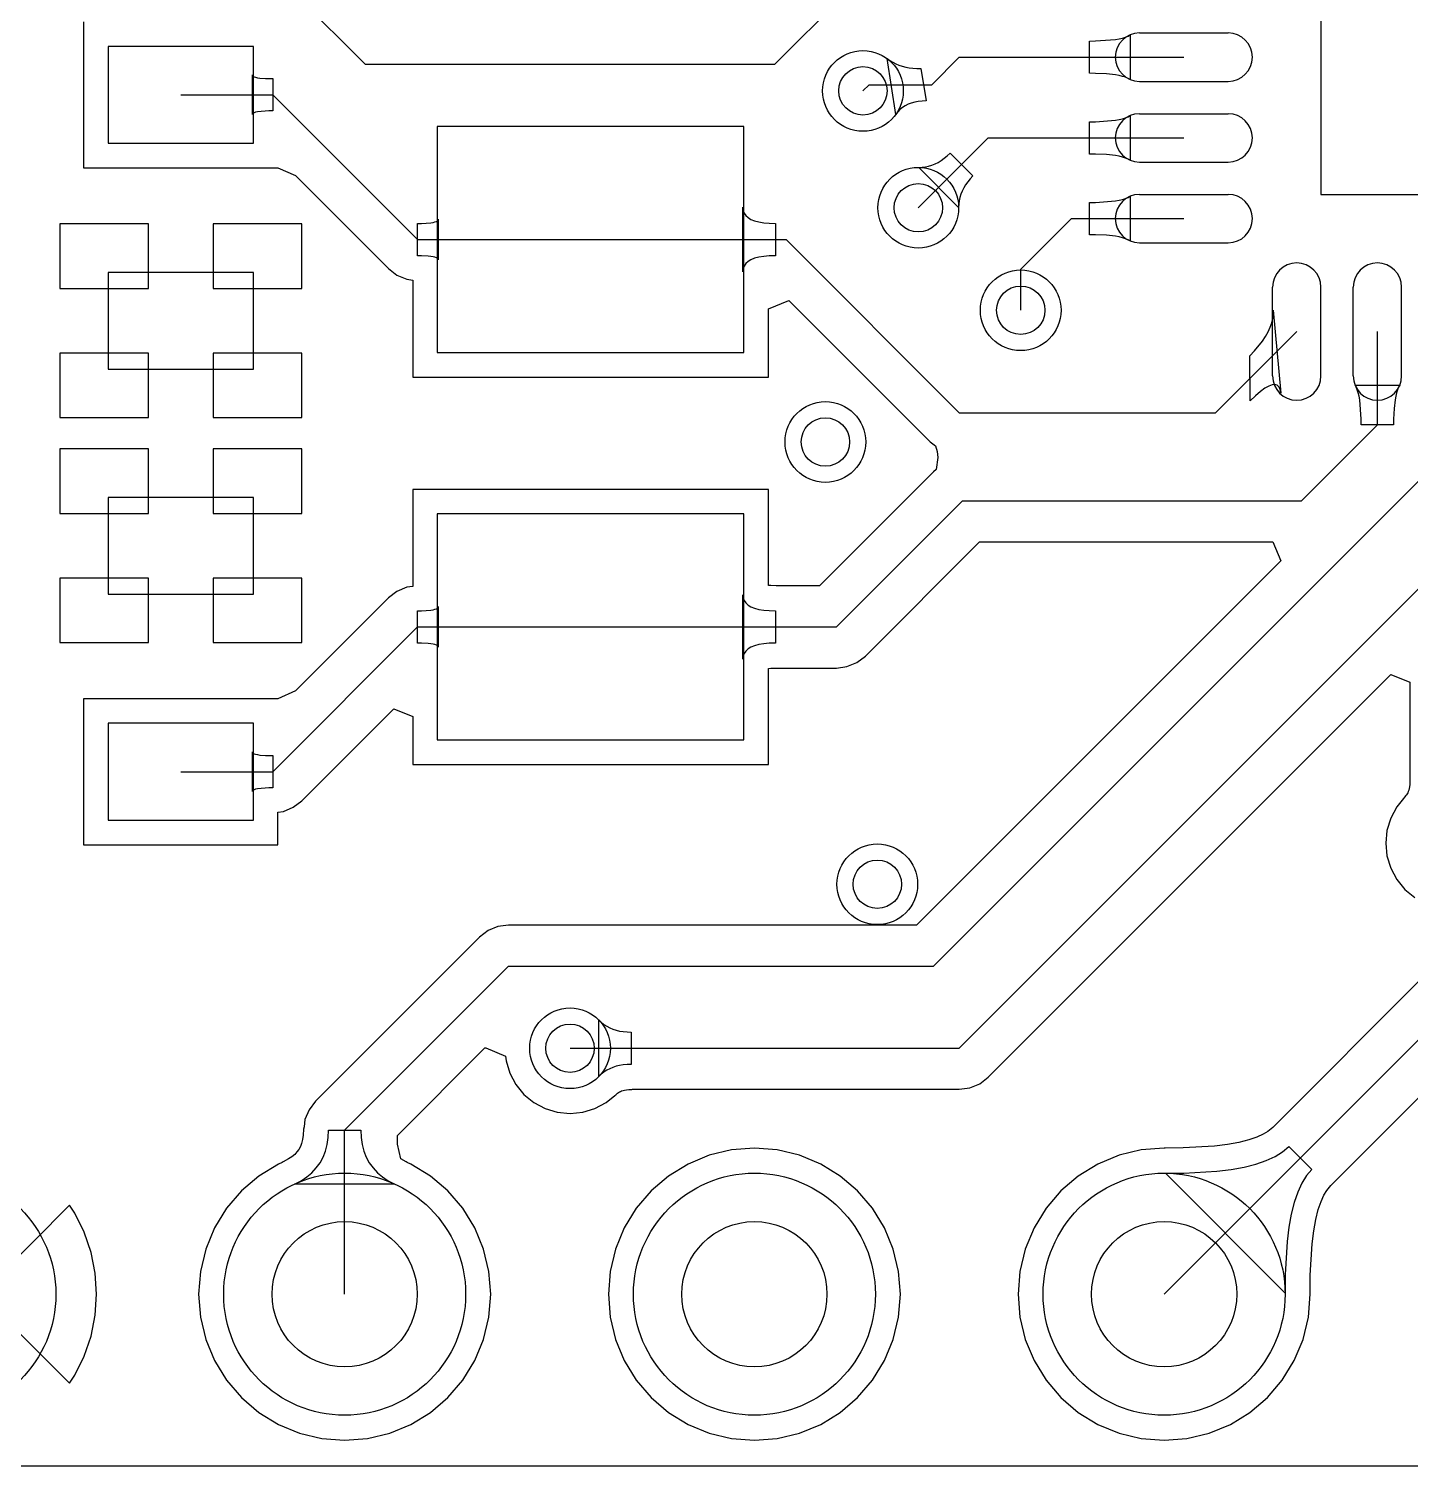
# Model space of a CAD drawing. Extents: x -55.7 to 0, y 0.2 to 22.7.
# Drawn here: x -36.25 to -27.68, y 0.2 to 9.11 of the extents above; entities that cross this region are included whole.
import ezdxf

# ---------------------------------------------------------------- set-up
doc = ezdxf.new("R2010")
doc.units = 0
doc.layers.get('0').update_dxf_attribs({"linetype": 'CONTINUOUS'})
for name, color, linetype in [('PADHOLELAYER', 156, 'CONTINUOUS'), ('TOPLAYER', 1, 'CONTINUOUS'), ('VIAHOLELAYER', 16, 'CONTINUOUS')]:
    doc.layers.add(name, color=color, linetype=linetype)

# ---------------------------------------------------------------- blocks, each defined once
blk = doc.blocks.new('CAP_0603_1608_14')
at = {"layer": 'TOPLAYER'}
for p, q in [((-0.4, 0.45), (-1, 0.45)), ((-1, 0.45), (-1, -0.45)), ((-0.4, -0.45), (-0.4, 0.45)), ((1, 0.45), (0.4, 0.45)), ((0.4, 0.45), (0.4, -0.45)), ((1, -0.45), (1, 0.45)), ((-1, -0.45), (-0.4, -0.45)), ((0.4, -0.45), (1, -0.45))]:
    blk.add_line(p, q, dxfattribs=at)
blk = doc.blocks.new('ABRACON_ABS07_16')
at = {"layer": 'TOPLAYER'}
for p, q in [((-0.5, 0.95), (-1.9, 0.95)), ((-1.9, 0.95), (-1.9, -0.95)), ((-0.5, -0.95), (-0.5, 0.95)), ((1.9, 0.95), (0.5, 0.95)), ((0.5, 0.95), (0.5, -0.95)), ((1.9, -0.95), (1.9, 0.95)), ((-1.9, -0.95), (-0.5, -0.95)), ((0.5, -0.95), (1.9, -0.95))]:
    blk.add_line(p, q, dxfattribs=at)
blk = doc.blocks.new('SI_LABS_QFN_64_17')
at = {"layer": 'TOPLAYER'}
for p, q in [((-3.9, 4.725), (-3.9, 4.175)), ((-3.6, 4.725), (-3.6, 4.175)), ((-3.4, 4.725), (-3.4, 4.175)), ((-3.1, 4.725), (-3.1, 4.175)), ((-2.9, 4.725), (-2.9, 4.175)), ((-2.6, 4.725), (-2.6, 4.175)), ((-4.725, 3.9), (-4.175, 3.9)), ((-4.725, 3.6), (-4.175, 3.6)), ((-3.6, 3.6), (-3.6, -3.6)), ((3.6, 3.6), (-3.6, 3.6)), ((-4.725, 3.4), (-4.175, 3.4)), ((-4.725, 3.1), (-4.175, 3.1))]:
    blk.add_line(p, q, dxfattribs=at)
for centre, start, end in [((-3.75, 4.725), 0, 180), ((-3.25, 4.725), 0, 180), ((-2.75, 4.725), 0, 180), ((-3.75, 4.175), 180, 0), ((-3.25, 4.175), 180, 0), ((-2.75, 4.175), 180, 0), ((-4.725, 3.75), 90, 270), ((-4.175, 3.75), 270, 90), ((-4.725, 3.25), 90, 270), ((-4.175, 3.25), 270, 90)]:
    blk.add_arc(centre, 0.15, start, end, dxfattribs=at)
blk = doc.blocks.new('HDR1X16_24')
at = {"layer": 'PADHOLELAYER'}
for centre in [(10.16, 0), (12.7, 0), (15.24, 0)]:
    blk.add_circle(centre, 0.45, dxfattribs=at)
at = {"layer": 'TOPLAYER'}
for centre in [(7.62, 0), (10.16, 0), (12.7, 0), (15.24, 0)]:
    blk.add_circle(centre, 0.75, dxfattribs=at)
blk = doc.blocks.new('CAP_0603_1608_30')
at = {"layer": 'TOPLAYER'}
for p, q in [((-0.4, 0.45), (-1, 0.45)), ((-1, 0.45), (-1, -0.45)), ((-0.4, -0.45), (-0.4, 0.45)), ((1, 0.45), (0.4, 0.45)), ((0.4, 0.45), (0.4, -0.45)), ((1, -0.45), (1, 0.45)), ((-1, -0.45), (-0.4, -0.45)), ((0.4, -0.45), (1, -0.45))]:
    blk.add_line(p, q, dxfattribs=at)

msp = doc.modelspace()

# ---------------------------------------------------------------- linework, layer by layer
at = {"layer": 'TOPLAYER'}
for p, q in [((-38.989, 13.716), (-34.163, 8.89)), ((-31.623, 8.89), (-30.079, 10.434)), ((-35.9084, 9.1534), (-35.9084, 8.2486)), ((-29.6729, 9.034), (-29.6353, 9.0344)), ((-29.6729, 8.834), (-29.6729, 9.034)), ((-29.6353, 9.0344), (-29.5122, 9.0436)), ((-29.5122, 9.0436), (-29.4884, 9.0478)), ((-29.4884, 9.0478), (-29.4672, 9.0528)), ((-29.4672, 9.0528), (-29.4488, 9.0586)), ((-29.4488, 9.0586), (-29.4332, 9.0651)), ((-29.4332, 9.0651), (-29.4203, 9.0724)), ((-29.4203, 9.0724), (-29.4203, 8.7956)), ((-30.8743, 8.5792), (-30.9272, 8.9252)), ((-30.9272, 8.9252), (-30.9102, 8.9134)), ((-30.9102, 8.9134), (-30.8923, 8.9028)), ((-30.651, 8.763), (-30.48, 8.934)), ((-30.48, 8.934), (-29.088, 8.934)), ((-34.8621, 8.578), (-34.8621, 8.824)), ((-34.8621, 8.824), (-34.8608, 8.8197)), ((-34.8608, 8.8197), (-34.8571, 8.8158)), ((-34.163, 8.89), (-31.623, 8.89)), ((-30.8923, 8.9028), (-30.8736, 8.8935)), ((-30.8736, 8.8935), (-30.854, 8.8854)), ((-30.854, 8.8854), (-30.8336, 8.8785)), ((-30.8336, 8.8785), (-30.8123, 8.873)), ((-30.8123, 8.873), (-30.7902, 8.8686)), ((-30.7902, 8.8686), (-30.7672, 8.8655)), ((-30.7672, 8.8655), (-30.7433, 8.8636)), ((-30.7433, 8.8636), (-30.7186, 8.863)), ((-30.7186, 8.863), (-30.6851, 8.663)), ((-29.6353, 8.8336), (-29.6729, 8.834)), ((-29.5683, 8.8305), (-29.6353, 8.8336)), ((-29.5122, 8.8244), (-29.5683, 8.8305)), ((-29.4884, 8.8202), (-29.5122, 8.8244)), ((-29.4672, 8.8152), (-29.4884, 8.8202)), ((-34.8571, 8.8158), (-34.8507, 8.8123)), ((-34.8507, 8.8123), (-34.8419, 8.8093)), ((-34.8419, 8.8093), (-34.8306, 8.8068)), ((-34.8306, 8.8068), (-34.8167, 8.8047)), ((-34.8167, 8.8047), (-34.7814, 8.8019)), ((-34.7814, 8.8019), (-34.736, 8.801)), ((-34.736, 8.801), (-34.736, 8.601)), ((-31.0773, 8.7253), (-31.0395, 8.763)), ((-31.0395, 8.763), (-30.651, 8.763)), ((-29.4488, 8.8094), (-29.4672, 8.8152)), ((-29.4332, 8.8029), (-29.4488, 8.8094)), ((-29.4203, 8.7956), (-29.4332, 8.8029)), ((-35.306, 8.701), (-34.736, 8.701)), ((-34.736, 8.701), (-33.839, 7.804)), ((-30.7969, 8.6421), (-30.8151, 8.6328)), ((-30.7773, 8.6496), (-30.7969, 8.6421)), ((-30.7563, 8.6555), (-30.7773, 8.6496)), ((-30.7339, 8.6596), (-30.7563, 8.6555)), ((-30.7102, 8.6622), (-30.7339, 8.6596)), ((-30.6851, 8.663), (-30.7102, 8.6622)), ((-34.8608, 8.5823), (-34.8621, 8.578)), ((-34.8571, 8.5863), (-34.8608, 8.5823)), ((-34.8507, 8.5897), (-34.8571, 8.5863)), ((-34.8419, 8.5927), (-34.8507, 8.5897)), ((-34.8306, 8.5952), (-34.8419, 8.5927)), ((-34.76, 8.6008), (-34.8306, 8.5952)), ((-34.736, 8.601), (-34.76, 8.6008)), ((-30.8616, 8.5951), (-30.8743, 8.5792)), ((-30.8475, 8.6094), (-30.8616, 8.5951)), ((-30.832, 8.6219), (-30.8475, 8.6094)), ((-30.8151, 8.6328), (-30.832, 8.6219)), ((-29.4884, 8.5478), (-29.4672, 8.5528)), ((-29.4672, 8.5528), (-29.4488, 8.5586)), ((-29.4488, 8.5586), (-29.4332, 8.5651)), ((-29.4332, 8.5651), (-29.4203, 8.5724)), ((-29.4203, 8.5724), (-29.4203, 8.2956)), ((-29.6729, 8.534), (-29.6353, 8.5344)), ((-29.6729, 8.334), (-29.6729, 8.534)), ((-29.6353, 8.5344), (-29.5122, 8.5436)), ((-29.5122, 8.5436), (-29.4884, 8.5478)), ((-30.734, 8.001), (-30.301, 8.434)), ((-30.301, 8.434), (-29.088, 8.434)), ((-30.6109, 8.2825), (-30.5919, 8.2941)), ((-30.5919, 8.2941), (-30.5732, 8.3075)), ((-30.5732, 8.3075), (-30.5547, 8.3227)), ((-30.5547, 8.3227), (-30.5366, 8.3398)), ((-30.5366, 8.3398), (-30.3952, 8.1984)), ((-29.6353, 8.3336), (-29.6729, 8.334)), ((-29.5683, 8.3305), (-29.6353, 8.3336)), ((-29.5122, 8.3244), (-29.5683, 8.3305)), ((-29.4884, 8.3202), (-29.5122, 8.3244)), ((-29.4672, 8.3152), (-29.4884, 8.3202)), ((-29.4488, 8.3094), (-29.4672, 8.3152)), ((-29.4332, 8.3029), (-29.4488, 8.3094)), ((-29.4203, 8.2956), (-29.4332, 8.3029)), ((-35.9084, 8.2486), (-34.7036, 8.2486)), ((-34.7036, 8.2486), (-34.7036, 8.2486)), ((-34.7036, 8.2486), (-34.7036, 8.2486)), ((-34.7036, 8.2486), (-34.5955, 8.2005)), ((-34.5955, 8.2005), (-34.019, 7.624)), ((-30.7315, 8.251), (-30.7106, 8.2517)), ((-30.484, 8.0035), (-30.7315, 8.251)), ((-30.7106, 8.2517), (-30.6901, 8.2542)), ((-30.6901, 8.2542), (-30.6699, 8.2585)), ((-30.6699, 8.2585), (-30.6499, 8.2647)), ((-30.6499, 8.2647), (-30.6303, 8.2727)), ((-30.6303, 8.2727), (-30.6109, 8.2825)), ((-30.3952, 8.1984), (-30.4123, 8.1803)), ((-30.4623, 8.1047), (-30.4703, 8.0851)), ((-30.4525, 8.1241), (-30.4623, 8.1047)), ((-30.4409, 8.1431), (-30.4525, 8.1241)), ((-30.4275, 8.1618), (-30.4409, 8.1431)), ((-30.4123, 8.1803), (-30.4275, 8.1618)), ((-30.4833, 8.0244), (-30.484, 8.0035)), ((-30.4808, 8.0449), (-30.4833, 8.0244)), ((-30.4765, 8.0651), (-30.4808, 8.0449)), ((-30.4703, 8.0851), (-30.4765, 8.0651)), ((-29.6729, 8.034), (-29.6353, 8.0344)), ((-29.6729, 7.834), (-29.6729, 8.034)), ((-29.6353, 8.0344), (-29.5122, 8.0436)), ((-29.5122, 8.0436), (-29.4884, 8.0478)), ((-29.4884, 8.0478), (-29.4672, 8.0528)), ((-29.4672, 8.0528), (-29.4488, 8.0586)), ((-29.4488, 8.0586), (-29.4332, 8.0651)), ((-29.4332, 8.0651), (-29.4203, 8.0724)), ((-29.4203, 8.0724), (-29.4203, 7.7956)), ((-33.7112, 7.9251), (-33.7099, 7.9301)), ((-33.7099, 7.9301), (-33.7099, 7.678)), ((-31.8221, 7.604), (-31.8221, 8.004)), ((-31.8221, 8.004), (-31.8201, 7.985)), ((-31.8201, 7.985), (-31.814, 7.968)), ((-31.814, 7.968), (-31.8038, 7.953)), ((-31.8038, 7.953), (-31.7896, 7.94)), ((-31.7896, 7.94), (-31.7713, 7.929)), ((-31.7713, 7.929), (-31.749, 7.92)), ((-30.099, 7.62), (-29.785, 7.934)), ((-29.785, 7.934), (-29.088, 7.934)), ((-35.506, 7.901), (-36.056, 7.901)), ((-36.056, 7.901), (-36.056, 7.501)), ((-35.506, 7.501), (-35.506, 7.901)), ((-34.556, 7.901), (-35.106, 7.901)), ((-35.106, 7.901), (-35.106, 7.501)), ((-34.556, 7.501), (-34.556, 7.901)), ((-33.839, 7.904), (-33.8145, 7.9043)), ((-33.839, 7.704), (-33.839, 7.904)), ((-33.8145, 7.9043), (-33.7564, 7.9082)), ((-33.7564, 7.9082), (-33.7422, 7.9105)), ((-33.7422, 7.9105), (-33.7306, 7.9134)), ((-33.7306, 7.9134), (-33.7215, 7.9168)), ((-33.7215, 7.9168), (-33.7151, 7.9207)), ((-33.7151, 7.9207), (-33.7112, 7.9251)), ((-31.749, 7.92), (-31.7226, 7.913)), ((-31.7226, 7.913), (-31.6921, 7.908)), ((-31.6921, 7.908), (-31.6576, 7.905)), ((-31.6576, 7.905), (-31.6191, 7.904)), ((-31.6191, 7.904), (-31.6191, 7.704)), ((-33.839, 7.804), (-32.766, 7.804)), ((-32.766, 7.804), (-31.553, 7.804)), ((-31.553, 7.804), (-30.48, 6.731)), ((-29.6353, 7.8336), (-29.6729, 7.834)), ((-29.5683, 7.8305), (-29.6353, 7.8336)), ((-29.5122, 7.8244), (-29.5683, 7.8305)), ((-29.4884, 7.8202), (-29.5122, 7.8244)), ((-29.4672, 7.8152), (-29.4884, 7.8202)), ((-29.4488, 7.8094), (-29.4672, 7.8152)), ((-29.4332, 7.8029), (-29.4488, 7.8094)), ((-29.4203, 7.7956), (-29.4332, 7.8029)), ((-33.8145, 7.7037), (-33.839, 7.704)), ((-33.7732, 7.7017), (-33.8145, 7.7037)), ((-33.7564, 7.6998), (-33.7732, 7.7017)), ((-33.7422, 7.6975), (-33.7564, 7.6998)), ((-33.7306, 7.6946), (-33.7422, 7.6975)), ((-33.7215, 7.6912), (-33.7306, 7.6946)), ((-33.7151, 7.6873), (-33.7215, 7.6912)), ((-33.7112, 7.6829), (-33.7151, 7.6873)), ((-33.7099, 7.678), (-33.7112, 7.6829)), ((-31.7896, 7.668), (-31.8038, 7.655)), ((-31.7713, 7.679), (-31.7896, 7.668)), ((-31.749, 7.688), (-31.7713, 7.679)), ((-31.7226, 7.695), (-31.749, 7.688)), ((-31.6921, 7.7), (-31.7226, 7.695)), ((-31.6576, 7.703), (-31.6921, 7.7)), ((-31.6191, 7.704), (-31.6576, 7.703)), ((-34.019, 7.624), (-33.9663, 7.5835)), ((-33.9663, 7.5835), (-33.9049, 7.5581)), ((-31.8201, 7.623), (-31.8221, 7.604)), ((-31.814, 7.64), (-31.8201, 7.623)), ((-31.8038, 7.655), (-31.814, 7.64)), ((-30.099, 7.366), (-30.099, 7.62)), ((-36.056, 7.501), (-35.506, 7.501)), ((-35.106, 7.501), (-34.556, 7.501)), ((-33.9049, 7.5581), (-33.8684, 7.5533)), ((-33.8684, 7.5533), (-33.8684, 6.9516)), ((-31.6636, 7.375), (-31.5366, 7.4276)), ((-31.5366, 7.4276), (-30.66, 6.551)), ((-31.6636, 6.9516), (-31.6636, 7.375)), ((-28.5429, 7.2883), (-28.5368, 7.3151)), ((-28.5368, 7.3151), (-28.5341, 7.3414)), ((-28.5341, 7.3414), (-28.5348, 7.367)), ((-28.5348, 7.367), (-28.4876, 6.8524)), ((-28.891, 6.731), (-28.388, 7.234)), ((-28.5812, 7.2044), (-28.5651, 7.2329)), ((-28.5651, 7.2329), (-28.5523, 7.2609)), ((-28.5523, 7.2609), (-28.5429, 7.2883)), ((-27.888, 6.656), (-27.888, 7.234)), ((-28.6497, 7.1151), (-28.6007, 7.1752)), ((-28.6007, 7.1752), (-28.5812, 7.2044)), ((-35.506, 7.101), (-36.056, 7.101)), ((-36.056, 7.101), (-36.056, 6.701)), ((-35.506, 6.701), (-35.506, 7.101)), ((-34.556, 7.101), (-35.106, 7.101)), ((-35.106, 7.101), (-35.106, 6.701)), ((-34.556, 6.701), (-34.556, 7.101)), ((-28.6793, 7.0842), (-28.6497, 7.1151)), ((-28.6766, 6.804), (-28.6793, 7.0842)), ((-33.8684, 6.9516), (-31.6636, 6.9516)), ((-28.6123, 6.8627), (-28.6428, 6.8364)), ((-28.5851, 6.8828), (-28.6123, 6.8627)), ((-28.5613, 6.8968), (-28.5851, 6.8828)), ((-28.5407, 6.9047), (-28.5613, 6.8968)), ((-28.5235, 6.9065), (-28.5407, 6.9047)), ((-28.5095, 6.9022), (-28.5235, 6.9065)), ((-28.4989, 6.8917), (-28.5095, 6.9022)), ((-28.4916, 6.8751), (-28.4989, 6.8917)), ((-28.4876, 6.8524), (-28.4916, 6.8751)), ((-28.0191, 6.8889), (-28.0264, 6.9017)), ((-28.0264, 6.9017), (-27.7496, 6.9017)), ((-28.0126, 6.8734), (-28.0191, 6.8889)), ((-28.0068, 6.8554), (-28.0126, 6.8734)), ((-27.7634, 6.8734), (-27.7692, 6.8554)), ((-27.7569, 6.8889), (-27.7634, 6.8734)), ((-27.7496, 6.9017), (-27.7569, 6.8889)), ((-28.6428, 6.8364), (-28.6766, 6.804)), ((-28.0018, 6.8348), (-28.0068, 6.8554)), ((-27.9976, 6.8115), (-28.0018, 6.8348)), ((-27.9884, 6.6923), (-27.9976, 6.8115)), ((-27.7784, 6.8115), (-27.7845, 6.7571)), ((-27.7742, 6.8348), (-27.7784, 6.8115)), ((-27.7692, 6.8554), (-27.7742, 6.8348)), ((-36.056, 6.701), (-35.506, 6.701)), ((-35.106, 6.701), (-34.556, 6.701)), ((-30.48, 6.731), (-28.891, 6.731)), ((-27.988, 6.656), (-27.9884, 6.6923)), ((-27.7876, 6.6923), (-27.788, 6.656)), ((-27.7845, 6.7571), (-27.7876, 6.6923)), ((-28.3585, 6.1855), (-27.888, 6.656)), ((-27.788, 6.656), (-27.988, 6.656)), ((-35.506, 6.507), (-36.056, 6.507)), ((-36.056, 6.507), (-36.056, 6.107)), ((-35.506, 6.107), (-35.506, 6.507)), ((-34.556, 6.507), (-35.106, 6.507)), ((-35.106, 6.507), (-35.106, 6.107)), ((-34.556, 6.107), (-34.556, 6.507)), ((-30.66, 6.551), (-30.6283, 6.5267)), ((-30.6392, 3.302), (-27.388, 6.5532)), ((-30.6283, 6.5267), (-30.6166, 6.4918)), ((-30.6138, 6.4539), (-30.6225, 6.3794)), ((-30.6166, 6.4918), (-30.6138, 6.4539)), ((-30.6405, 6.3655), (-31.3474, 5.6586)), ((-30.6225, 6.3794), (-30.6405, 6.3655)), ((-30.48, 2.794), (-26.888, 6.386)), ((-31.6636, 6.2564), (-33.8684, 6.2564)), ((-33.8684, 6.2564), (-33.8684, 5.6547)), ((-31.6636, 5.6615), (-31.6636, 6.2564)), ((-31.242, 5.404), (-30.4605, 6.1855)), ((-30.4605, 6.1855), (-28.3585, 6.1855)), ((-36.056, 6.107), (-35.506, 6.107)), ((-35.106, 6.107), (-34.556, 6.107)), ((-31.062, 5.224), (-30.3551, 5.9309)), ((-30.3551, 5.9309), (-28.5362, 5.9309)), ((-28.5362, 5.9309), (-28.4876, 5.8136)), ((-28.4876, 5.8136), (-30.7446, 3.5566)), ((-35.506, 5.707), (-36.056, 5.707)), ((-36.056, 5.707), (-36.056, 5.307)), ((-35.506, 5.307), (-35.506, 5.707)), ((-34.556, 5.707), (-35.106, 5.707)), ((-35.106, 5.707), (-35.106, 5.307)), ((-34.556, 5.307), (-34.556, 5.707)), ((-33.9663, 5.6245), (-34.019, 5.584)), ((-33.9049, 5.6499), (-33.9663, 5.6245)), ((-33.8684, 5.6547), (-33.9049, 5.6499)), ((-31.6489, 5.6602), (-31.6636, 5.6615)), ((-31.615, 5.6593), (-31.6489, 5.6602)), ((-31.6117, 5.6586), (-31.615, 5.6593)), ((-31.3474, 5.6586), (-31.6117, 5.6586)), ((-34.019, 5.584), (-34.5948, 5.0082)), ((-33.7151, 5.5207), (-33.7112, 5.5251)), ((-33.7112, 5.5251), (-33.7099, 5.53)), ((-33.7099, 5.53), (-33.7099, 5.2779)), ((-31.8221, 5.204), (-31.8221, 5.604)), ((-31.8221, 5.604), (-31.8201, 5.585)), ((-31.8201, 5.585), (-31.814, 5.568)), ((-31.814, 5.568), (-31.8038, 5.553)), ((-31.8038, 5.553), (-31.7896, 5.54)), ((-31.7896, 5.54), (-31.7713, 5.529)), ((-31.7713, 5.529), (-31.749, 5.52)), ((-33.839, 5.504), (-33.8145, 5.5043)), ((-33.839, 5.304), (-33.839, 5.504)), ((-33.8145, 5.5043), (-33.7564, 5.5082)), ((-33.7564, 5.5082), (-33.7422, 5.5105)), ((-33.7422, 5.5105), (-33.7306, 5.5134)), ((-33.7306, 5.5134), (-33.7215, 5.5168)), ((-33.7215, 5.5168), (-33.7151, 5.5207)), ((-31.749, 5.52), (-31.7226, 5.513)), ((-31.7226, 5.513), (-31.6921, 5.508)), ((-31.6921, 5.508), (-31.6576, 5.505)), ((-31.6576, 5.505), (-31.6191, 5.504)), ((-31.6191, 5.504), (-31.6191, 5.304)), ((-34.736, 4.507), (-33.839, 5.404)), ((-33.839, 5.404), (-32.766, 5.404)), ((-32.766, 5.404), (-31.242, 5.404)), ((-36.056, 5.307), (-35.506, 5.307)), ((-35.106, 5.307), (-34.556, 5.307)), ((-33.8145, 5.3037), (-33.839, 5.304)), ((-33.7732, 5.3017), (-33.8145, 5.3037)), ((-33.7564, 5.2998), (-33.7732, 5.3017)), ((-33.7422, 5.2975), (-33.7564, 5.2998)), ((-33.7306, 5.2946), (-33.7422, 5.2975)), ((-33.7215, 5.2912), (-33.7306, 5.2946)), ((-33.7151, 5.2873), (-33.7215, 5.2912)), ((-33.7112, 5.2829), (-33.7151, 5.2873)), ((-33.7099, 5.2779), (-33.7112, 5.2829)), ((-31.8038, 5.255), (-31.814, 5.24)), ((-31.7896, 5.268), (-31.8038, 5.255)), ((-31.7713, 5.279), (-31.7896, 5.268)), ((-31.749, 5.288), (-31.7713, 5.279)), ((-31.7226, 5.295), (-31.749, 5.288)), ((-31.6921, 5.3), (-31.7226, 5.295)), ((-31.6576, 5.303), (-31.6921, 5.3)), ((-31.6191, 5.304), (-31.6576, 5.303)), ((-31.8201, 5.223), (-31.8221, 5.204)), ((-31.814, 5.24), (-31.8201, 5.223)), ((-31.1761, 5.1581), (-31.1147, 5.1835)), ((-31.1147, 5.1835), (-31.062, 5.224)), ((-31.6636, 5.1465), (-31.6489, 5.1478)), ((-31.6636, 4.5516), (-31.6636, 5.1465)), ((-31.6489, 5.1478), (-31.615, 5.1487)), ((-31.615, 5.1487), (-31.6117, 5.1494)), ((-31.6117, 5.1494), (-31.242, 5.1494)), ((-31.242, 5.1494), (-31.1761, 5.1581)), ((-30.3, 2.614), (-27.8039, 5.1101)), ((-27.8039, 5.1101), (-27.6866, 5.0615)), ((-34.5948, 5.0082), (-34.7036, 4.9594)), ((-27.6866, 5.0615), (-27.6866, 4.451)), ((-34.7036, 4.9594), (-35.9084, 4.9594)), ((-35.9084, 4.9594), (-35.9084, 4.0546)), ((-34.7036, 4.9594), (-34.7036, 4.9594)), ((-34.7036, 4.9594), (-34.7036, 4.9594)), ((-34.556, 4.327), (-33.9857, 4.8972)), ((-33.9857, 4.8972), (-33.8684, 4.8486)), ((-33.8684, 4.8486), (-33.8684, 4.5516)), ((-34.8621, 4.384), (-34.8621, 4.63)), ((-34.8621, 4.63), (-34.8608, 4.6257)), ((-34.8608, 4.6257), (-34.8571, 4.6217)), ((-34.8571, 4.6217), (-34.8507, 4.6183)), ((-34.8507, 4.6183), (-34.8419, 4.6153)), ((-34.8419, 4.6153), (-34.8306, 4.6128)), ((-34.8306, 4.6128), (-34.8167, 4.6107)), ((-34.8167, 4.6107), (-34.7814, 4.6079)), ((-34.7814, 4.6079), (-34.736, 4.607)), ((-34.736, 4.607), (-34.736, 4.407)), ((-33.8684, 4.5516), (-31.6636, 4.5516)), ((-35.306, 4.507), (-34.736, 4.507)), ((-34.8608, 4.3883), (-34.8621, 4.384)), ((-34.8571, 4.3922), (-34.8608, 4.3883)), ((-34.8507, 4.3957), (-34.8571, 4.3922)), ((-34.8419, 4.3987), (-34.8507, 4.3957)), ((-34.8306, 4.4012), (-34.8419, 4.3987)), ((-34.76, 4.4068), (-34.8306, 4.4012)), ((-34.736, 4.407), (-34.76, 4.4068)), ((-27.7067, 4.3643), (-27.7109, 4.3589)), ((-27.7029, 4.3701), (-27.7067, 4.3643)), ((-27.6995, 4.3766), (-27.7029, 4.3701)), ((-27.6964, 4.384), (-27.6995, 4.3766)), ((-27.6936, 4.3926), (-27.6964, 4.384)), ((-27.6911, 4.4027), (-27.6936, 4.3926)), ((-27.6892, 4.4144), (-27.6911, 4.4027)), ((-27.6879, 4.4279), (-27.6892, 4.4144)), ((-27.6873, 4.4478), (-27.6879, 4.4279)), ((-27.6866, 4.451), (-27.6873, 4.4478)), ((-34.6701, 4.2611), (-34.6087, 4.2865)), ((-34.6087, 4.2865), (-34.556, 4.327)), ((-27.7682, 4.2886), (-27.8056, 4.2187)), ((-27.7253, 4.3409), (-27.7682, 4.2886)), ((-27.7205, 4.3487), (-27.7253, 4.3409)), ((-27.7109, 4.3589), (-27.7205, 4.3487)), ((-34.7036, 4.2567), (-34.6701, 4.2611)), ((-34.7036, 4.0546), (-34.7036, 4.2567)), ((-27.8056, 4.2187), (-27.8286, 4.1429)), ((-27.8286, 4.1429), (-27.8363, 4.064)), ((-35.9084, 4.0546), (-34.7036, 4.0546)), ((-27.8363, 4.064), (-27.8286, 3.9851)), ((-27.8286, 3.9851), (-27.8056, 3.9093)), ((-27.8056, 3.9093), (-27.7682, 3.8394)), ((-27.7682, 3.8394), (-27.7179, 3.7781)), ((-27.7179, 3.7781), (-27.6566, 3.7278)), ((-33.454, 3.482), (-34.47, 2.466)), ((-33.4013, 3.5225), (-33.454, 3.482)), ((-33.3399, 3.5479), (-33.4013, 3.5225)), ((-33.274, 3.5566), (-33.3399, 3.5479)), ((-30.7446, 3.5566), (-33.274, 3.5566)), ((-34.29, 2.286), (-33.274, 3.302)), ((-33.274, 3.302), (-30.6392, 3.302)), ((-27.612, 3.228), (-28.5363, 2.3037)), ((-29.21, 1.27), (-27.432, 3.048)), ((-32.7145, 2.619), (-32.7145, 2.969)), ((-32.7145, 2.969), (-32.6992, 2.9547)), ((-32.6992, 2.9547), (-32.6829, 2.942)), ((-32.6829, 2.942), (-32.6655, 2.9307)), ((-32.6655, 2.9307), (-32.6471, 2.921)), ((-32.6471, 2.921), (-32.6276, 2.9128)), ((-32.6276, 2.9128), (-32.607, 2.906)), ((-32.607, 2.906), (-32.5853, 2.9007)), ((-32.5853, 2.9007), (-32.5626, 2.897)), ((-32.5626, 2.897), (-32.5388, 2.8947)), ((-32.5388, 2.8947), (-32.5139, 2.894)), ((-32.5139, 2.894), (-32.5139, 2.694)), ((-33.9624, 2.2536), (-33.4204, 2.7955)), ((-33.4204, 2.7955), (-33.4157, 2.7955)), ((-33.4157, 2.7955), (-33.2924, 2.744)), ((-32.893, 2.794), (-30.48, 2.794)), ((-28.1763, 1.9437), (-27.3265, 2.7934)), ((-33.2924, 2.744), (-33.2896, 2.7151)), ((-33.2896, 2.7151), (-33.2666, 2.6393)), ((-32.6276, 2.6752), (-32.6471, 2.667)), ((-32.607, 2.682), (-32.6276, 2.6752)), ((-32.5853, 2.6873), (-32.607, 2.682)), ((-32.5626, 2.691), (-32.5853, 2.6873)), ((-32.5388, 2.6933), (-32.5626, 2.691)), ((-32.5139, 2.694), (-32.5388, 2.6933)), ((-33.2666, 2.6393), (-33.2292, 2.5694)), ((-32.6992, 2.6333), (-32.7145, 2.619)), ((-32.6829, 2.646), (-32.6992, 2.6333)), ((-32.6655, 2.6573), (-32.6829, 2.646)), ((-32.6471, 2.667), (-32.6655, 2.6573)), ((-30.3527, 2.5735), (-30.3, 2.614)), ((-33.2292, 2.5694), (-33.1789, 2.5081)), ((-33.1789, 2.5081), (-33.1176, 2.4578)), ((-32.6684, 2.4578), (-32.6161, 2.5007)), ((-32.6161, 2.5007), (-32.6083, 2.5055)), ((-32.6083, 2.5055), (-32.5981, 2.5151)), ((-32.5981, 2.5151), (-32.5927, 2.5193)), ((-32.5927, 2.5193), (-32.5869, 2.5231)), ((-32.5869, 2.5231), (-32.5804, 2.5265)), ((-32.5804, 2.5265), (-32.573, 2.5296)), ((-32.573, 2.5296), (-32.5644, 2.5324)), ((-32.5644, 2.5324), (-32.5543, 2.5349)), ((-32.5543, 2.5349), (-32.5426, 2.5368)), ((-32.5426, 2.5368), (-32.5291, 2.5381)), ((-32.5291, 2.5381), (-32.5092, 2.5387)), ((-32.5092, 2.5387), (-32.506, 2.5394)), ((-32.506, 2.5394), (-30.48, 2.5394)), ((-30.48, 2.5394), (-30.4141, 2.5481)), ((-30.4141, 2.5481), (-30.3527, 2.5735)), ((-34.5105, 2.4133), (-34.5359, 2.3519)), ((-34.47, 2.466), (-34.5105, 2.4133)), ((-33.1176, 2.4578), (-33.0477, 2.4204)), ((-33.0477, 2.4204), (-32.9719, 2.3974)), ((-32.8141, 2.3974), (-32.7383, 2.4204)), ((-32.7383, 2.4204), (-32.6684, 2.4578)), ((-34.5359, 2.3519), (-34.5418, 2.3068)), ((-32.9719, 2.3974), (-32.893, 2.3897)), ((-32.893, 2.3897), (-32.8141, 2.3974)), ((-34.5509, 2.2275), (-34.557, 2.2043)), ((-34.547, 2.2547), (-34.5509, 2.2275)), ((-34.5452, 2.2931), (-34.547, 2.2547)), ((-34.5418, 2.3068), (-34.5452, 2.2931)), ((-34.3984, 2.1966), (-34.3921, 2.2399)), ((-34.3921, 2.2399), (-34.39, 2.286)), ((-34.39, 2.286), (-34.19, 2.286)), ((-34.29, 1.27), (-34.29, 2.286)), ((-34.19, 2.286), (-34.1879, 2.2399)), ((-34.1879, 2.2399), (-34.1816, 2.1966)), ((-33.9626, 2.1991), (-33.9624, 2.2536)), ((-28.6349, 2.2427), (-28.6854, 2.2255)), ((-28.5954, 2.2607), (-28.6349, 2.2427)), ((-28.5666, 2.2784), (-28.5954, 2.2607)), ((-28.5371, 2.3033), (-28.5666, 2.2784)), ((-28.5363, 2.3037), (-28.5371, 2.3033)), ((-34.5857, 2.1512), (-34.5997, 2.1363)), ((-34.5742, 2.167), (-34.5857, 2.1512)), ((-34.5648, 2.1844), (-34.5742, 2.167)), ((-34.557, 2.2043), (-34.5648, 2.1844)), ((-34.4237, 2.1186), (-34.4089, 2.1562)), ((-34.4089, 2.1562), (-34.3984, 2.1966)), ((-34.1816, 2.1966), (-34.1711, 2.1562)), ((-34.1711, 2.1562), (-34.1563, 2.1186)), ((-33.9414, 2.1078), (-33.9626, 2.1991)), ((-31.8916, 2.164), (-32.0297, 2.1309)), ((-31.75, 2.1752), (-31.8916, 2.164)), ((-31.6084, 2.164), (-31.75, 2.1752)), ((-31.4703, 2.1309), (-31.6084, 2.164)), ((-29.3516, 2.164), (-29.4897, 2.1309)), ((-29.21, 2.1752), (-29.3516, 2.164)), ((-29.2057, 2.1749), (-29.21, 2.1752)), ((-29.2033, 2.1753), (-29.2057, 2.1749)), ((-29.0926, 2.1759), (-29.2033, 2.1753)), ((-28.8978, 2.1871), (-29.0926, 2.1759)), ((-28.8179, 2.1971), (-28.8978, 2.1871)), ((-28.7465, 2.2101), (-28.8179, 2.1971)), ((-28.6854, 2.2255), (-28.7465, 2.2101)), ((-28.5221, 2.1234), (-28.4753, 2.1522)), ((-28.4753, 2.1522), (-28.4369, 2.1845)), ((-28.4369, 2.1845), (-28.2955, 2.0431)), ((-34.7009, 2.0765), (-34.8221, 2.0023)), ((-34.6771, 2.0864), (-34.7009, 2.0765)), ((-34.6714, 2.091), (-34.6771, 2.0864)), ((-34.6386, 2.1078), (-34.6714, 2.091)), ((-34.6171, 2.1219), (-34.6386, 2.1078)), ((-34.5997, 2.1363), (-34.6171, 2.1219)), ((-34.4931, 2.0229), (-34.4657, 2.052)), ((-34.4657, 2.052), (-34.4426, 2.0839)), ((-34.4426, 2.0839), (-34.4237, 2.1186)), ((-34.1563, 2.1186), (-34.1374, 2.0839)), ((-34.1374, 2.0839), (-34.1143, 2.052)), ((-34.1143, 2.052), (-34.0869, 2.0229)), ((-33.9086, 2.091), (-33.9414, 2.1078)), ((-33.9028, 2.0864), (-33.9086, 2.091)), ((-33.8791, 2.0765), (-33.9028, 2.0864)), ((-33.7579, 2.0023), (-33.8791, 2.0765)), ((-32.1609, 2.0765), (-32.2821, 2.0023)), ((-32.0297, 2.1309), (-32.1609, 2.0765)), ((-31.3391, 2.0765), (-31.4703, 2.1309)), ((-31.2179, 2.0023), (-31.3391, 2.0765)), ((-29.6209, 2.0765), (-29.7421, 2.0023)), ((-29.4897, 2.1309), (-29.6209, 2.0765)), ((-28.7944, 2.0434), (-28.7136, 2.0581)), ((-28.7136, 2.0581), (-28.6412, 2.0763)), ((-28.6412, 2.0763), (-28.5774, 2.0981)), ((-28.5774, 2.0981), (-28.5221, 2.1234)), ((-34.8221, 2.0023), (-34.9301, 1.9101)), ((-34.6003, 1.9528), (-34.5604, 1.9733)), ((-34.5604, 1.9733), (-34.5246, 1.9967)), ((-34.5246, 1.9967), (-34.4931, 2.0229)), ((-34.0869, 2.0229), (-34.0554, 1.9967)), ((-34.0554, 1.9967), (-34.0196, 1.9733)), ((-34.0196, 1.9733), (-33.9797, 1.9528)), ((-33.6499, 1.9101), (-33.7579, 2.0023)), ((-32.2821, 2.0023), (-32.3901, 1.9101)), ((-31.1099, 1.9101), (-31.2179, 2.0023)), ((-29.7421, 2.0023), (-29.8501, 1.9101)), ((-29.2025, 2.02), (-29.0877, 2.0205)), ((-28.46, 1.2775), (-29.2025, 2.02)), ((-29.0877, 2.0205), (-28.8837, 2.0323)), ((-28.8837, 2.0323), (-28.7944, 2.0434)), ((-28.3278, 2.0047), (-28.3566, 1.9579)), ((-28.2955, 2.0431), (-28.3278, 2.0047)), ((-34.9301, 1.9101), (-35.0223, 1.8021)), ((-33.9797, 1.9528), (-34.6003, 1.9528)), ((-33.5577, 1.8021), (-33.6499, 1.9101)), ((-32.3901, 1.9101), (-32.4823, 1.8021)), ((-31.0177, 1.8021), (-31.1099, 1.9101)), ((-29.8501, 1.9101), (-29.9423, 1.8021)), ((-28.3819, 1.9026), (-28.4037, 1.8388)), ((-28.3566, 1.9579), (-28.3819, 1.9026)), ((-28.2373, 1.8451), (-28.2193, 1.8846)), ((-28.2193, 1.8846), (-28.2016, 1.9134)), ((-28.2016, 1.9134), (-28.1767, 1.9429)), ((-28.1767, 1.9429), (-28.1763, 1.9437)), ((-35.9957, 1.8214), (-36.5472, 1.27)), ((-35.9621, 1.7711), (-35.9957, 1.8214)), ((-35.0223, 1.8021), (-35.0965, 1.6809)), ((-33.4835, 1.6809), (-33.5577, 1.8021)), ((-32.4823, 1.8021), (-32.5565, 1.6809)), ((-30.9435, 1.6809), (-31.0177, 1.8021)), ((-29.9423, 1.8021), (-30.0165, 1.6809)), ((-28.4037, 1.8388), (-28.4219, 1.7664)), ((-28.2699, 1.7335), (-28.2545, 1.7946)), ((-28.2545, 1.7946), (-28.2373, 1.8451)), ((-35.9041, 1.6535), (-35.9621, 1.7711)), ((-28.4219, 1.7664), (-28.4366, 1.6856)), ((-28.2829, 1.6621), (-28.2699, 1.7335)), ((-35.862, 1.5294), (-35.9041, 1.6535)), ((-35.0965, 1.6809), (-35.1509, 1.5497)), ((-33.4291, 1.5497), (-33.4835, 1.6809)), ((-32.5565, 1.6809), (-32.6109, 1.5497)), ((-30.8891, 1.5497), (-30.9435, 1.6809)), ((-30.0165, 1.6809), (-30.0709, 1.5497)), ((-28.4366, 1.6856), (-28.4477, 1.5963)), ((-28.2929, 1.5822), (-28.2829, 1.6621)), ((-35.8364, 1.4008), (-35.862, 1.5294)), ((-35.1509, 1.5497), (-35.184, 1.4116)), ((-33.396, 1.4116), (-33.4291, 1.5497)), ((-32.6109, 1.5497), (-32.644, 1.4116)), ((-30.856, 1.4116), (-30.8891, 1.5497)), ((-30.0709, 1.5497), (-30.104, 1.4116)), ((-28.4477, 1.5963), (-28.4595, 1.3923)), ((-28.3041, 1.3874), (-28.2929, 1.5822)), ((-35.8279, 1.27), (-35.8364, 1.4008)), ((-35.184, 1.4116), (-35.1952, 1.27)), ((-33.3848, 1.27), (-33.396, 1.4116)), ((-32.644, 1.4116), (-32.6552, 1.27)), ((-30.8448, 1.27), (-30.856, 1.4116)), ((-30.104, 1.4116), (-30.1152, 1.27)), ((-28.4595, 1.3923), (-28.46, 1.2775)), ((-28.3047, 1.2767), (-28.3041, 1.3874)), ((-36.5472, 1.27), (-35.9957, 0.7186)), ((-35.8364, 1.1392), (-35.8279, 1.27)), ((-35.1952, 1.27), (-35.184, 1.1284)), ((-33.396, 1.1284), (-33.3848, 1.27)), ((-32.6552, 1.27), (-32.644, 1.1284)), ((-30.856, 1.1284), (-30.8448, 1.27)), ((-30.1152, 1.27), (-30.104, 1.1284)), ((-28.316, 1.1284), (-28.3048, 1.27)), ((-28.3051, 1.2743), (-28.3047, 1.2767)), ((-28.3048, 1.27), (-28.3051, 1.2743)), ((-35.862, 1.0106), (-35.8364, 1.1392)), ((-35.184, 1.1284), (-35.1509, 0.9903)), ((-33.4291, 0.9903), (-33.396, 1.1284)), ((-32.644, 1.1284), (-32.6109, 0.9903)), ((-30.8891, 0.9903), (-30.856, 1.1284)), ((-30.104, 1.1284), (-30.0709, 0.9903)), ((-28.3491, 0.9903), (-28.316, 1.1284)), ((-35.9041, 0.8865), (-35.862, 1.0106)), ((-35.1509, 0.9903), (-35.0965, 0.8591)), ((-33.4835, 0.8591), (-33.4291, 0.9903)), ((-32.6109, 0.9903), (-32.5565, 0.8591)), ((-30.9435, 0.8591), (-30.8891, 0.9903)), ((-30.0709, 0.9903), (-30.0165, 0.8591)), ((-28.4035, 0.8591), (-28.3491, 0.9903)), ((-35.9621, 0.7689), (-35.9041, 0.8865)), ((-35.0965, 0.8591), (-35.0223, 0.7379)), ((-33.5577, 0.7379), (-33.4835, 0.8591)), ((-32.5565, 0.8591), (-32.4823, 0.7379)), ((-31.0177, 0.7379), (-30.9435, 0.8591)), ((-30.0165, 0.8591), (-29.9423, 0.7379)), ((-28.4777, 0.7379), (-28.4035, 0.8591)), ((-35.9957, 0.7186), (-35.9621, 0.7689)), ((-35.0223, 0.7379), (-34.9301, 0.6299)), ((-33.6499, 0.6299), (-33.5577, 0.7379)), ((-32.4823, 0.7379), (-32.3901, 0.6299)), ((-31.1099, 0.6299), (-31.0177, 0.7379)), ((-29.9423, 0.7379), (-29.8501, 0.6299)), ((-28.5699, 0.6299), (-28.4777, 0.7379)), ((-34.9301, 0.6299), (-34.8221, 0.5377)), ((-33.7579, 0.5377), (-33.6499, 0.6299)), ((-32.3901, 0.6299), (-32.2821, 0.5377)), ((-31.2179, 0.5377), (-31.1099, 0.6299)), ((-29.8501, 0.6299), (-29.7421, 0.5377)), ((-28.6779, 0.5377), (-28.5699, 0.6299)), ((-34.8221, 0.5377), (-34.7009, 0.4635)), ((-33.8791, 0.4635), (-33.7579, 0.5377)), ((-32.2821, 0.5377), (-32.1609, 0.4635)), ((-31.3391, 0.4635), (-31.2179, 0.5377)), ((-29.7421, 0.5377), (-29.6209, 0.4635)), ((-28.7991, 0.4635), (-28.6779, 0.5377)), ((-34.7009, 0.4635), (-34.5697, 0.4091)), ((-34.0103, 0.4091), (-33.8791, 0.4635)), ((-32.1609, 0.4635), (-32.0297, 0.4091)), ((-31.4703, 0.4091), (-31.3391, 0.4635)), ((-29.6209, 0.4635), (-29.4897, 0.4091)), ((-28.9303, 0.4091), (-28.7991, 0.4635)), ((-34.5697, 0.4091), (-34.4316, 0.376)), ((-34.4316, 0.376), (-34.29, 0.3648)), ((-34.29, 0.3648), (-34.1484, 0.376)), ((-34.1484, 0.376), (-34.0103, 0.4091)), ((-32.0297, 0.4091), (-31.8916, 0.376)), ((-31.8916, 0.376), (-31.75, 0.3648)), ((-31.75, 0.3648), (-31.6084, 0.376)), ((-31.6084, 0.376), (-31.4703, 0.4091)), ((-29.4897, 0.4091), (-29.3516, 0.376)), ((-29.3516, 0.376), (-29.21, 0.3648)), ((-29.21, 0.3648), (-29.0684, 0.376)), ((-29.0684, 0.376), (-28.9303, 0.4091)), ((-3.8949, 0.2041), (-36.4638, 0.2041))]:
    msp.add_line(p, q, dxfattribs=at)
for centre in [(-31.0773, 8.7253), (-30.734, 8.001), (-30.099, 7.366), (-31.31, 6.55), (-30.988, 3.81), (-32.893, 2.794)]:
    msp.add_circle(centre, 0.25, dxfattribs=at)
at = {"layer": 'VIAHOLELAYER'}
for centre in [(-31.0773, 8.7253), (-30.734, 8.001), (-30.099, 7.366), (-31.31, 6.55), (-30.988, 3.81), (-32.893, 2.794)]:
    msp.add_circle(centre, 0.15, dxfattribs=at)

# ---------------------------------------------------------------- block references
for name, p, rotation in [('SI_LABS_QFN_64_17', (-24.638, 11.684), 90), ('CAP_0603_1608_30', (-35.306, 8.001), 90), ('ABRACON_ABS07_16', (-32.766, 6.604), 90), ('CAP_0603_1608_14', (-35.306, 5.207), 270), ('HDR1X16_24', (-44.45, 1.27), 360)]:
    msp.add_blockref(name, p, dxfattribs=dict(rotation=rotation))

doc.saveas('drawing.dxf')
